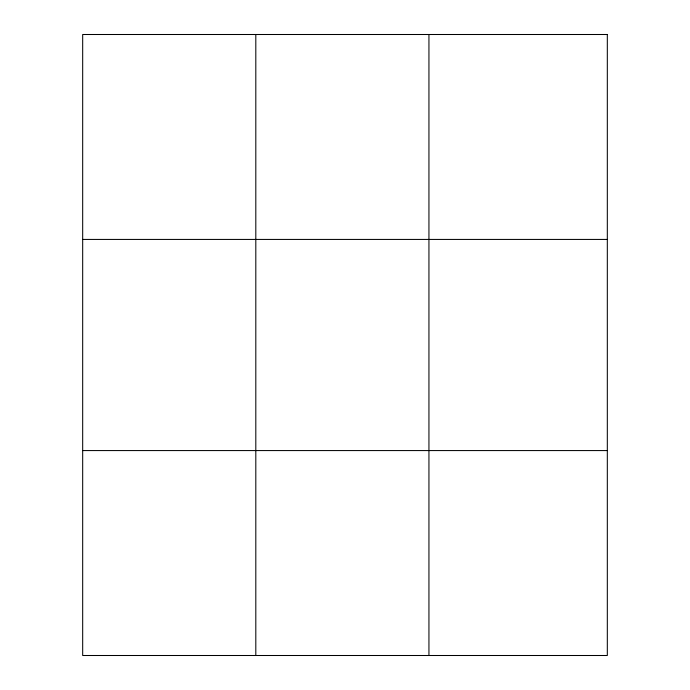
<?xml version="1.0" encoding="UTF-8"?>
<svg xmlns="http://www.w3.org/2000/svg" width="690" height="690" viewBox="0 0 690 690"><rect width="100%" height="100%" fill="white"/><g stroke="black" fill="none" stroke-linecap="round" stroke-linejoin="round"><path stroke-width="1.03" d="M255.809 655.5L255.809 34.5M428.939 655.5L428.939 34.5M82.679 239.43L607.321 239.43M82.679 450.57L607.321 450.57M607.321 34.5L607.321 655.5L82.679 655.5L82.679 34.5L607.321 34.5"/></g></svg>
